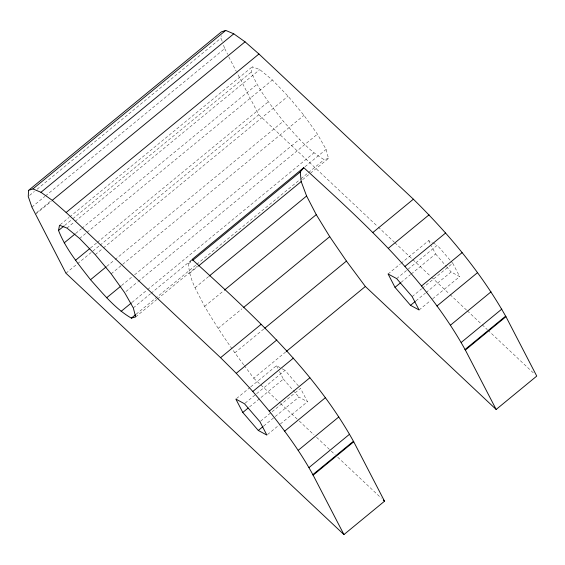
<?xml version="1.0" encoding="UTF-8"?>
<svg xmlns="http://www.w3.org/2000/svg" width="565" height="565" viewBox="0 0 565 565"><rect width="100%" height="100%" fill="white"/><g stroke="black" fill="none" stroke-linecap="round" stroke-linejoin="round"><path stroke-width="0.42" stroke-dasharray="2.83 2.12" d="M222.179 41.287L221.056 38.039L221.19 35.722M328.491 158.412L324.176 159.648C307.798 150.177 295.827 135.091 283.326 121.242C271.334 105.796 258.565 90.407 251.34 72.016L252.322 66.769L259.78 69.594L272.415 79.99L288.051 96.17L303.97 115.324L317.438 134.152L326.111 149.393L328.491 158.412L309.415 174.091M243.741 364.828C229.552 346.154 216.579 326.577 204.636 306.399C197.948 292.847 188.823 279.343 188.618 263.721L192.135 259.413M29.613 195.405L34.38 191.486M37.106 189.24L221.056 38.039M31.894 207.08L44.84 196.436M45.518 195.878L224.701 48.597L223.302 44.536M36.52 212.694L50.822 200.935M35.602 214.241L51.274 201.359M60.201 224.693L69.057 217.412M69.735 216.854L252.322 66.769M64.664 225.456L72.158 219.298M72.836 218.733L251.34 72.016M66.974 228.076L74.467 221.918M75.145 221.353L259.78 69.594M75.767 233.373L81.219 228.896M81.897 228.338L256.99 84.411M79.609 238.472L86.424 232.872M87.102 232.314L272.415 79.99M90.485 247.993L96.622 242.95M97.3 242.392L268.304 101.827M65.95 273.227L76.854 264.265M77.532 263.707L99.334 245.782M100.012 245.224L258.756 114.744L236.474 71.748M95.238 254.653L102.731 248.487M103.416 247.929L288.051 96.17M106.87 266.285L114.363 260.126M115.048 259.568L283.326 121.242M111.164 273.806L303.97 115.324M121.637 285.466L131.857 277.069M134.583 274.83L299.457 139.308M125.988 291.512L137.57 281.991M138.256 281.434L317.438 134.152M131.998 302.409L146.992 290.092M147.67 289.534L313.907 152.889M133.298 307.876L150.332 293.871M151.01 293.313L191.21 260.274M304.987 166.753L326.111 149.393M188.618 263.721L192.022 260.924M136.137 314.211L196.09 264.929M196.775 264.371L300.333 179.246M301.011 178.688L307.826 173.088M308.511 172.53L324.176 159.648M135.685 316.894L156.809 299.535M157.487 298.97L197.001 266.489M302.607 179.691L308.737 174.649M189.558 273.333L197.729 266.616M194.974 287.769L208.591 276.575M204.636 306.399L223.691 290.728M218.104 328.406L241.933 308.822M234.807 352.835L264.074 328.774M244.271 365.534L253.727 378.232L285.721 351.939M236.544 398.53L250.076 387.406M250.754 386.848L276.462 365.717L281.462 368.422M388.084 273.969L400.26 263.961M400.938 263.403L428.68 240.605L432.246 242.533M245.118 403.163L255.945 394.264M256.616 393.706L285.035 370.35L299.386 387.018M396.658 278.602L437.254 245.238L450.453 260.571M249.561 406.892L283.39 379.087L279.152 370.915M401.101 282.331L410.578 274.548M411.249 273.99L435.608 253.968L431.37 245.803M260.62 421.165L271.447 412.266M272.118 411.708L300.538 388.353L307.466 401.722L280.402 423.962M412.16 296.604L421.631 288.814M422.309 288.256L452.756 263.234L451.032 261.235M263.714 426.003L274.534 417.104M275.212 416.546L298.892 397.089L307.466 401.722M415.932 300.884L425.403 293.101M426.074 292.543L451.11 271.97L459.684 276.603L431.264 299.959M267.549 434.527L279.724 424.52M419.089 309.966L430.594 300.516M432.967 242.922L437.254 245.238M282.175 368.811L285.035 370.35M258.756 114.744L377.533 226.403M378.176 227.01L394.222 242.095M394.864 242.703L412.203 258.996M412.838 259.596L430.82 276.497M431.462 277.104L449.436 294.005M450.079 294.605L466.768 310.298M467.41 310.905L481.535 324.183M482.178 324.783L487.313 329.614M487.955 330.214L534.179 373.677M253.727 378.232L280.014 402.951M280.657 403.551L298.61 420.431M299.252 421.031L313.999 434.895M316.562 437.31L330.673 450.573M331.316 451.174L335.158 454.79M337.722 457.198L381.326 498.189M435.608 253.968L445.94 265.967M446.512 266.638L451.11 271.97M283.39 379.087L298.892 397.089M452.756 263.234L459.684 276.603M428.68 240.605L430.989 245.055M224.701 48.597L227.674 54.325M228.776 56.896L236.071 70.964M276.462 365.717L278.771 370.174"/><path stroke-width="0.85" d="M28.596 190.349L28.25 196.521L31.894 207.08L65.95 273.227L343.944 534.568L384.532 501.204L353.739 441.795C314.006 370.019 251.934 314.14 192.135 259.413L303.765 167.664C363.563 222.384 425.636 278.27 465.362 350.046L496.162 409.456L536.75 376.092L505.958 316.683C481.429 273.142 448.97 234.185 413.382 199.191L258.947 54L245.055 41.831L233.762 33.815L225.725 30.432L221.402 31.866L28.596 190.349L32.918 188.908L225.725 30.432M58.527 230.499L59.516 225.251L66.974 228.076L79.609 238.472L95.238 254.653L111.164 273.806L124.625 292.635L133.298 307.876L135.685 316.894L131.37 318.13C114.985 308.66 103.021 293.574 90.52 279.724C78.528 264.279 65.752 248.89 58.527 230.499L63.979 226.014M192.7 260.359L300.241 171.965L303.765 167.664M32.918 188.908L40.955 192.298L233.762 33.815M40.955 192.298L52.248 200.314L245.055 41.831M52.248 200.314L66.133 212.482L258.947 54M64.184 242.894L75.081 233.938M75.498 260.31L89.807 248.551M90.52 279.724L106.192 266.842M106.651 297.79L120.959 286.024M121.101 311.372L131.32 302.974M131.37 318.13L135.459 314.769M198.407 266.059L301.187 181.577L300.241 171.965M209.269 276.017L306.604 196.013L301.187 181.577M224.376 290.17L316.259 214.644L306.604 196.013M243.289 307.706L329.734 236.65L316.259 214.644M66.133 212.482L220.576 357.673L261.164 324.31M372.794 232.561L413.382 199.191M264.759 328.216L346.437 261.079L329.734 236.65M220.576 357.673L236.255 373.303L276.843 339.939M388.473 248.183L429.061 214.82M286.399 351.381L365.357 286.483L496.162 409.456M236.255 373.303L252.809 391.467L293.405 358.104M405.027 266.355L445.623 232.992M242.795 412.45L235.866 399.088L244.44 403.721L259.942 421.716L266.871 435.085L258.297 430.452L242.795 412.45L248.212 408.001M395.013 287.331L388.084 273.969L396.658 278.602L412.16 296.604L419.089 309.966L410.515 305.333L395.013 287.331L400.43 282.888M343.944 534.568L313.144 475.165C300.82 452.438 285.311 431.427 269.286 411.129L309.874 377.766M421.504 286.01L462.092 252.647M258.297 430.452L263.036 426.561M410.515 305.333L415.254 301.442M284.718 431.13L325.306 397.767M436.936 306.018L477.524 272.648M298.214 450.319L338.802 416.956M450.432 325.207L491.02 291.837M308.984 467.58L349.573 434.21M461.202 342.461L501.791 309.097M312.699 474.741L353.287 441.371M464.91 349.622L505.506 316.259M313.144 475.165L353.739 441.795M465.362 350.046L505.958 316.683M383.254 500.004L384.532 501.204M252.809 391.467L269.286 411.129M346.437 261.079L365.357 286.483"/></g></svg>
